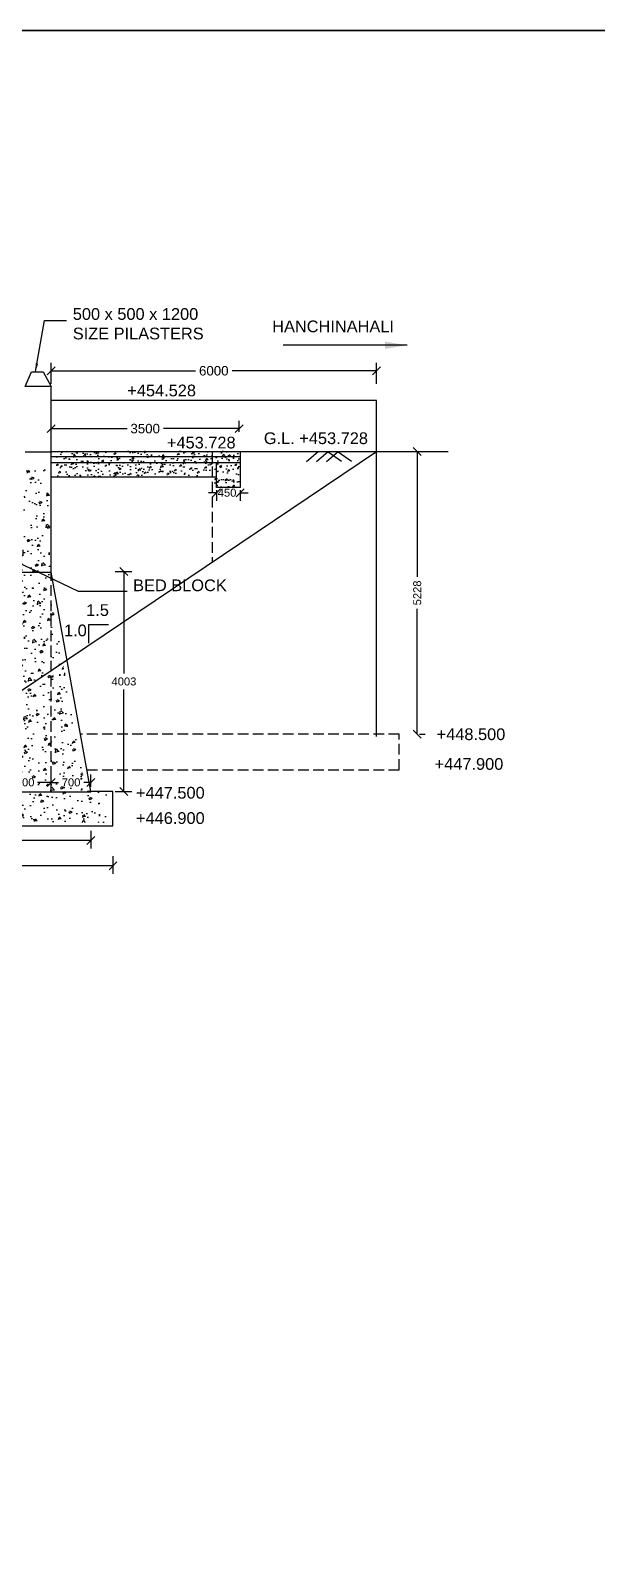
# Model space of a CAD drawing. Header units: inches. Extents: x 20221.8 to 20320.1, y 17529.5 to 17601.
# Drawn here: x 20274.59 to 20287.36, y 17566.66 to 17600.95 of the extents above; entities that cross this region are included whole.
import ezdxf

# ---------------------------------------------------------------- set-up
doc = ezdxf.new("R2010")
doc.units = ezdxf.units.IN
doc.header["$MEASUREMENT"] = 0
doc.linetypes.add('ACAD_ISO02W100', pattern=[15, 12, -3])
for name, color, linetype in [('DIMENSION', 255, 'Continuous'), ('DRAWING', 2, 'Continuous'), ('HATCH', 7, 'Continuous'), ('TEXT', 255, 'Continuous')]:
    doc.layers.add(name, color=color, linetype=linetype)
doc.styles.get("Standard").update_dxf_attribs({"font": 'arial.ttf'})
doc.dimstyles.get("Standard").update_dxf_attribs({"dimtxt": 0.18, "dimasz": 0.18, "dimexe": 0.18, "dimexo": 0.0625, "dimgap": 0.09, "dimtad": 0, "dimtih": 1, "dimtoh": 1, "dimdec": 4, "dimzin": 0, "dimdsep": 46, "dimtxsty": 'Standard', "dimblk": 'OBLIQUE', "dimcen": 0.09, "dimadec": 0, "dimazin": 0, "dimtfac": 1, "dimtdec": 4, "dimtofl": 0, "dimtmove": 0, "dimatfit": 3, "dimfxl": 1, "dimtolj": 1, "dimtzin": 0, "dimarcsym": 0})

# ---------------------------------------------------------------- blocks, each defined once
blk = doc.blocks.new('_Oblique')
at = {"color": 0, "linetype": 'ByBlock', "lineweight": -2}
blk.add_line((-0.5, -0.5), (0.5, 0.5), dxfattribs=at)
blk = doc.blocks.new('*D91')
at = {"layer": 'Defpoints', "color": 0, "transparency": 16777216}
for p in [(20283.305, 17591.459), (20283.305, 17585.085), (20283.315, 17585.085)]:
    blk.add_point(p, dxfattribs=at)
at = {"layer": 'DIMENSION', "color": 0, "lineweight": -2, "transparency": 16777216}
for p, q in [((20283.315, 17591.459), (20283.315, 17588.631)), ((20283.368, 17591.459), (20283.495, 17591.459)), ((20283.315, 17585.085), (20283.315, 17587.913)), ((20283.368, 17585.085), (20283.495, 17585.085))]:
    blk.add_line(p, q, dxfattribs=at)
at = {"layer": 'DIMENSION', "color": 0, "lineweight": -2, "transparency": 16777216, "xscale": 0.18, "yscale": 0.18, "zscale": 0.18}
for p, rotation in [((20283.315, 17591.459), 90), ((20283.315, 17585.085), 270)]:
    blk.add_blockref('_Oblique', p, dxfattribs=dict(at, rotation=rotation))
at = {"layer": 'DIMENSION', "color": 0, "transparency": 16777216, "insert": (20283.315, 17588.272), "char_height": 0.18, "attachment_point": 5, "rotation": 90}
blk.add_mtext('\\A1;5228', dxfattribs=at)
blk = doc.blocks.new('*D92')
at = {"layer": 'Defpoints', "color": 0, "transparency": 16777216}
for p in [(20279.299, 17591.975), (20275.062, 17591.845), (20279.299, 17591.845)]:
    blk.add_point(p, dxfattribs=at)
at = {"layer": 'DIMENSION', "color": 0, "lineweight": -2, "transparency": 16777216}
for p, q in [((20275.062, 17591.907), (20275.062, 17592.155)), ((20275.062, 17591.975), (20276.771, 17591.975)), ((20279.299, 17591.975), (20277.59, 17591.975)), ((20279.299, 17591.907), (20279.299, 17592.155))]:
    blk.add_line(p, q, dxfattribs=at)
at = {"layer": 'DIMENSION', "color": 0, "lineweight": -2, "transparency": 16777216, "xscale": 0.18, "yscale": 0.18, "zscale": 0.18, "rotation": 180}
blk.add_blockref('_Oblique', (20275.062, 17591.975), dxfattribs=at)
at = {"layer": 'DIMENSION', "color": 0, "lineweight": -2, "transparency": 16777216, "xscale": 0.18, "yscale": 0.18, "zscale": 0.18}
blk.add_blockref('_Oblique', (20279.299, 17591.975), dxfattribs=at)
at = {"layer": 'DIMENSION', "color": 0, "transparency": 16777216, "insert": (20277.18, 17591.975), "char_height": 0.2143, "attachment_point": 5}
blk.add_mtext('\\A1;3500', dxfattribs=at)
blk = doc.blocks.new('*D93')
at = {"layer": 'Defpoints', "color": 0, "transparency": 16777216}
for p in [(20282.393, 17593.279), (20275.062, 17592.924), (20282.393, 17592.924)]:
    blk.add_point(p, dxfattribs=at)
at = {"layer": 'DIMENSION', "color": 0, "lineweight": -2, "transparency": 16777216}
for p, q in [((20275.062, 17592.986), (20275.062, 17593.459)), ((20282.393, 17592.986), (20282.393, 17593.459)), ((20275.062, 17593.279), (20278.317, 17593.279)), ((20282.393, 17593.279), (20279.138, 17593.279))]:
    blk.add_line(p, q, dxfattribs=at)
at = {"layer": 'DIMENSION', "color": 0, "lineweight": -2, "transparency": 16777216, "xscale": 0.18, "yscale": 0.18, "zscale": 0.18, "rotation": 180}
blk.add_blockref('_Oblique', (20275.062, 17593.279), dxfattribs=at)
at = {"layer": 'DIMENSION', "color": 0, "lineweight": -2, "transparency": 16777216, "xscale": 0.18, "yscale": 0.18, "zscale": 0.18}
blk.add_blockref('_Oblique', (20282.393, 17593.279), dxfattribs=at)
at = {"layer": 'DIMENSION', "color": 0, "transparency": 16777216, "insert": (20278.727, 17593.279), "char_height": 0.2143, "attachment_point": 5}
blk.add_mtext('\\A1;6000', dxfattribs=at)
blk = doc.blocks.new('*D94')
at = {"layer": 'Defpoints', "color": 0, "transparency": 16777216}
for p in [(20276.437, 17588.758), (20276.437, 17583.791), (20276.701, 17583.791)]:
    blk.add_point(p, dxfattribs=at)
at = {"layer": 'DIMENSION', "color": 0, "lineweight": -2, "transparency": 16777216}
for p, q in [((20276.5, 17588.758), (20276.881, 17588.758)), ((20276.701, 17588.758), (20276.701, 17586.456)), ((20276.701, 17583.791), (20276.701, 17586.092)), ((20276.5, 17583.791), (20276.881, 17583.791))]:
    blk.add_line(p, q, dxfattribs=at)
at = {"layer": 'DIMENSION', "color": 0, "lineweight": -2, "transparency": 16777216, "xscale": 0.18, "yscale": 0.18, "zscale": 0.18}
for p, rotation in [((20276.701, 17588.758), 90), ((20276.701, 17583.791), 270)]:
    blk.add_blockref('_Oblique', p, dxfattribs=dict(at, rotation=rotation))
at = {"layer": 'DIMENSION', "color": 0, "transparency": 16777216, "insert": (20276.701, 17586.274), "char_height": 0.18, "attachment_point": 5}
blk.add_mtext('\\A1;4003', dxfattribs=at)
blk = doc.blocks.new('*D95')
at = {"layer": 'Defpoints', "color": 0, "transparency": 16777216}
for p in [(20271.479, 17582.399), (20276.454, 17582.399), (20276.454, 17582.121)]:
    blk.add_point(p, dxfattribs=at)
at = {"layer": 'DIMENSION', "color": 0, "lineweight": -2, "transparency": 16777216}
for p, q in [((20271.479, 17582.336), (20271.479, 17581.941)), ((20276.454, 17582.336), (20276.454, 17581.941)), ((20271.479, 17582.121), (20273.553, 17582.121)), ((20276.454, 17582.121), (20274.381, 17582.121))]:
    blk.add_line(p, q, dxfattribs=at)
at = {"layer": 'DIMENSION', "color": 0, "lineweight": -2, "transparency": 16777216, "xscale": 0.18, "yscale": 0.18, "zscale": 0.18, "rotation": 180}
blk.add_blockref('_Oblique', (20271.479, 17582.121), dxfattribs=at)
at = {"layer": 'DIMENSION', "color": 0, "lineweight": -2, "transparency": 16777216, "xscale": 0.18, "yscale": 0.18, "zscale": 0.18}
blk.add_blockref('_Oblique', (20276.454, 17582.121), dxfattribs=at)
at = {"layer": 'DIMENSION', "color": 0, "transparency": 16777216, "insert": (20273.967, 17582.121), "char_height": 0.2143, "attachment_point": 5}
blk.add_mtext('\\A1;4100', dxfattribs=at)
blk = doc.blocks.new('*D96')
at = {"layer": 'Defpoints', "color": 0, "transparency": 16777216}
for p in [(20271.972, 17582.969), (20275.957, 17582.969), (20275.957, 17582.69)]:
    blk.add_point(p, dxfattribs=at)
at = {"layer": 'DIMENSION', "color": 0, "lineweight": -2, "transparency": 16777216}
for p, q in [((20271.972, 17582.907), (20271.972, 17582.51)), ((20271.972, 17582.69), (20273.555, 17582.69)), ((20275.957, 17582.69), (20274.374, 17582.69)), ((20275.957, 17582.907), (20275.957, 17582.51))]:
    blk.add_line(p, q, dxfattribs=at)
at = {"layer": 'DIMENSION', "color": 0, "lineweight": -2, "transparency": 16777216, "xscale": 0.18, "yscale": 0.18, "zscale": 0.18, "rotation": 180}
blk.add_blockref('_Oblique', (20271.972, 17582.69), dxfattribs=at)
at = {"layer": 'DIMENSION', "color": 0, "lineweight": -2, "transparency": 16777216, "xscale": 0.18, "yscale": 0.18, "zscale": 0.18}
blk.add_blockref('_Oblique', (20275.957, 17582.69), dxfattribs=at)
at = {"layer": 'DIMENSION', "color": 0, "transparency": 16777216, "insert": (20273.965, 17582.69), "char_height": 0.2143, "attachment_point": 5}
blk.add_mtext('\\A1;3300', dxfattribs=at)
blk = doc.blocks.new('*D98')
at = {"layer": 'Defpoints', "color": 0, "transparency": 16777216}
for p in [(20273.743, 17583.783), (20275.062, 17584), (20275.062, 17583.783)]:
    blk.add_point(p, dxfattribs=at)
at = {"layer": 'DIMENSION', "color": 0, "lineweight": -2, "transparency": 16777216}
for p, q in [((20273.743, 17583.846), (20273.743, 17584.18)), ((20275.062, 17583.846), (20275.062, 17584.18)), ((20273.743, 17584), (20274.053, 17584)), ((20275.062, 17584), (20274.753, 17584))]:
    blk.add_line(p, q, dxfattribs=at)
at = {"layer": 'DIMENSION', "color": 0, "lineweight": -2, "transparency": 16777216, "xscale": 0.18, "yscale": 0.18, "zscale": 0.18, "rotation": 180}
blk.add_blockref('_Oblique', (20273.743, 17584), dxfattribs=at)
at = {"layer": 'DIMENSION', "color": 0, "lineweight": -2, "transparency": 16777216, "xscale": 0.18, "yscale": 0.18, "zscale": 0.18}
blk.add_blockref('_Oblique', (20275.062, 17584), dxfattribs=at)
at = {"layer": 'DIMENSION', "color": 0, "transparency": 16777216, "insert": (20274.403, 17584), "char_height": 0.18, "attachment_point": 5}
blk.add_mtext('\\A1;1100', dxfattribs=at)
blk = doc.blocks.new('*D99')
at = {"layer": 'Defpoints', "color": 0, "transparency": 16777216}
for p in [(20275.062, 17583.837), (20275.957, 17584), (20275.957, 17583.837)]:
    blk.add_point(p, dxfattribs=at)
at = {"layer": 'DIMENSION', "color": 0, "lineweight": -2, "transparency": 16777216}
for p, q in [((20275.062, 17583.9), (20275.062, 17584.18)), ((20275.957, 17583.9), (20275.957, 17584.18)), ((20275.062, 17584), (20275.222, 17584)), ((20275.957, 17584), (20275.797, 17584))]:
    blk.add_line(p, q, dxfattribs=at)
at = {"layer": 'DIMENSION', "color": 0, "lineweight": -2, "transparency": 16777216, "xscale": 0.18, "yscale": 0.18, "zscale": 0.18, "rotation": 180}
blk.add_blockref('_Oblique', (20275.062, 17584), dxfattribs=at)
at = {"layer": 'DIMENSION', "color": 0, "lineweight": -2, "transparency": 16777216, "xscale": 0.18, "yscale": 0.18, "zscale": 0.18}
blk.add_blockref('_Oblique', (20275.957, 17584), dxfattribs=at)
at = {"layer": 'DIMENSION', "color": 0, "transparency": 16777216, "insert": (20275.509, 17584), "char_height": 0.18, "attachment_point": 5}
blk.add_mtext('\\A1;700', dxfattribs=at)
blk = doc.blocks.new('*D136')
at = {"layer": 'Defpoints', "color": 0, "transparency": 16777216}
for p in [(20278.79, 17590.649), (20279.323, 17590.649), (20279.323, 17590.53)]:
    blk.add_point(p, dxfattribs=at)
at = {"layer": 'HATCH', "color": 0, "lineweight": -2, "transparency": 16777216}
for p, q in [((20278.79, 17590.586), (20278.79, 17590.35)), ((20279.323, 17590.586), (20279.323, 17590.35)), ((20278.79, 17590.53), (20278.61, 17590.53)), ((20279.323, 17590.53), (20279.503, 17590.53))]:
    blk.add_line(p, q, dxfattribs=at)
at = {"layer": 'HATCH', "color": 0, "lineweight": -2, "transparency": 16777216, "xscale": 0.18, "yscale": 0.18, "zscale": 0.18}
blk.add_blockref('_Oblique', (20278.79, 17590.53), dxfattribs=at)
at = {"layer": 'HATCH', "color": 0, "lineweight": -2, "transparency": 16777216, "xscale": 0.18, "yscale": 0.18, "zscale": 0.18, "rotation": 180}
blk.add_blockref('_Oblique', (20279.323, 17590.53), dxfattribs=at)
at = {"layer": 'HATCH', "color": 0, "transparency": 16777216, "insert": (20279.026, 17590.53), "char_height": 0.18, "attachment_point": 5}
blk.add_mtext('\\A1;450', dxfattribs=at)

msp = doc.modelspace()

# ---------------------------------------------------------------- hatches: boundary and pattern name
at = {"layer": 'HATCH'}
h = msp.add_hatch(dxfattribs=at)
h.set_pattern_fill('AR-CONC', color=256, scale=0.0475, style=0)
h.set_pattern_definition([(130, (39498.16125, 879.74086), (-0.3406985867, -0.029807264), [0.035625, -0.391875]), (185, (39498.16125, 879.74086), (0.0659068835, 0.3572912635), [0.0285, -0.3135]), (79.5486, (39498.13286, 879.73838), (-0.2747919563, 0.3274837825), [0.0302765903, -0.333042503]), (133.8158, (39498.16125, 879.83586), (-0.506939498, -0.078621532), [0.0534375, -0.5878125]), (83.3644, (39498.119, 879.8293), (-0.443964785, 0.462705989), [0.045414887, -0.499563675]), (188.8158, (39498.16125, 879.83586), (-0.443964424, 0.462706335), [0.04275, -0.47025]), (159, (39498.11375, 879.81211), (-0.2835308498, -0.191243973), [0.035625, -0.391875]), (214, (39498.11375, 879.8121), (-0.1155747827, 0.3444462714), [0.0285, -0.3135]), (108.5486, (39498.09013, 879.79618), (-0.3991057486, 0.153201986), [0.0302765903, -0.333042503]), (142.5, (39498.16125, 879.74086), (-0.0057759313, 0.15812458057), [0, -0.3097, 0, -0.31825, 0, -0.3146875]), (172.5, (39498.16125, 879.74086), (-0.1249580303, 0.1873455631), [0, -0.18145, 0, -0.302575, 0, -0.1199375]), (212.5, (39498.26718, 879.74086), (-0.2535656572, -0.0107135641), [0, -0.11875, 0, -0.3705, 0, -0.491625]), (222.5, (39498.31468, 879.74086), (-0.2770134304, 0.0475498666), [0, -0.154375, 0, -0.24605, 0, -0.349125])])
h.paths.add_polyline_path([(20279.30833, 17590.66119), (20278.75044, 17590.66119), (20278.75044, 17590.92493), (20275.18015, 17590.88783), (20275.18015, 17591.46754), (20279.30833, 17591.46754)])
h = msp.add_hatch(dxfattribs=at)
h.set_pattern_fill('AR-CONC', color=256, scale=0.076, style=0)
h.set_pattern_definition([(130, (39498.009, 879.34216), (-0.545117739, -0.0476916226), [0.057, -0.627]), (185, (39498.009, 879.34216), (0.105451014, 0.571666022), [0.0456, -0.5016]), (79.5486, (39497.96356, 879.3382), (-0.43966713, 0.523974052), [0.048442544, -0.532868005]), (133.8158, (39498.009, 879.49416), (-0.811103197, -0.125794451), [0.0855, -0.9405]), (83.3644, (39497.9414, 879.4837), (-0.710343656, 0.740329582), [0.07266382, -0.79930188]), (188.8158, (39498.009, 879.4942), (-0.710343078, 0.740330137), [0.0684, -0.7524]), (159, (39497.933, 879.45616), (-0.45364936, -0.305990357), [0.057, -0.627]), (214, (39497.933, 879.45616), (-0.184919652, 0.551114034), [0.0456, -0.5016]), (108.5486, (39497.8952, 879.43066), (-0.638569198, 0.245123177), [0.048442544, -0.532868005]), (142.5, (39498.009, 879.34216), (-0.00924149, 0.2529993289), [0, -0.49552, 0, -0.5092, 0, -0.5035]), (172.5, (39498.009, 879.34216), (-0.1999328485, 0.299752901), [0, -0.29032, 0, -0.48412, 0, -0.1919]), (212.5, (39498.17847, 879.34216), (-0.4057050515, -0.0171417025), [0, -0.19, 0, -0.5928, 0, -0.7866]), (222.5, (39498.25447, 879.34216), (-0.4432214887, 0.0760797866), [0, -0.247, 0, -0.39368, 0, -0.5586])])
h.paths.add_polyline_path([(20276.30976, 17583.09758), (20271.53429, 17583.09758), (20271.53429, 17583.8086), (20272.00334, 17583.8086), (20273.74151, 17588.49873), (20273.80056, 17588.84737), (20274.45117, 17588.84737), (20274.44826, 17590.7496), (20274.44774, 17591.09133), (20275.03165, 17591.06884), (20275.02788, 17588.36306), (20275.84006, 17583.8086), (20276.30976, 17583.8086)])

# ---------------------------------------------------------------- linework, layer by layer
at = {"layer": 'DIMENSION'}
for points in [[(20281.08083, 17591.45582), (20280.82145, 17591.22798)], [(20281.30602, 17591.45582), (20281.04663, 17591.22798)], [(20281.5312, 17591.45582), (20281.27181, 17591.22798)], [(20281.30602, 17591.45582), (20281.60816, 17591.24222)], [(20281.5312, 17591.45582), (20281.83334, 17591.24222)], [(20275.90917, 17587.13695), (20275.90917, 17587.56264), (20276.34958, 17587.56264)]]:
    msp.add_lwpolyline(points, dxfattribs=at)
at = {"layer": 'DRAWING'}
msp.add_line((20319.68131, 17600.95378), (20221.83246, 17600.95378), dxfattribs=at)
for points in [[(20271.97236, 17583.78321), (20271.4795, 17583.78321), (20271.4795, 17583.01992), (20276.45371, 17583.01992), (20276.45371, 17583.79121), (20275.95674, 17583.79121), (20275.06207, 17588.73878), (20275.06207, 17592.92373), (20274.47361, 17592.92373), (20274.61389, 17593.25504), (20274.87718, 17593.25504), (20275.06207, 17592.92373)], [(20282.39269, 17591.4588), (20282.39269, 17592.61334), (20275.06207, 17592.61334)], [(20247.90925, 17571.94672), (20261.95127, 17571.94672), (20265.37267, 17578.95104), (20265.99831, 17578.95104), (20265.99831, 17579.06755), (20266.48206, 17579.06755), (20269.52522, 17585.2489), (20273.16429, 17585.2489), (20282.39269, 17591.4588)], [(20275.07427, 17591.44725), (20274.47361, 17591.44725)], [(20275.07427, 17591.4588), (20279.3234, 17591.4588), (20279.3234, 17590.64851), (20278.7905, 17590.64851), (20278.7905, 17590.88505), (20275.06207, 17590.88505)], [(20275.06207, 17591.34856), (20279.3234, 17591.34856)], [(20279.3234, 17591.4588), (20284.01632, 17591.4588)], [(20282.39269, 17585.03483), (20282.39269, 17591.4588)], [(20275.06207, 17591.21546), (20279.3234, 17591.21546)], [(20278.7905, 17590.88505), (20278.7905, 17591.21546)], [(20274.41864, 17589.23985), (20274.41864, 17589.11083), (20273.74303, 17589.11083), (20273.74303, 17588.73703), (20275.06207, 17588.73703)], [(20271.97236, 17583.78321), (20275.95674, 17583.78321)]]:
    msp.add_lwpolyline(points, dxfattribs=at)
at = {"layer": 'DRAWING', "linetype": 'ACAD_ISO02W100', "ltscale": 0.02}
for points in [[(20278.68849, 17591.4588), (20278.68849, 17588.9662)], [(20275.06207, 17583.78321), (20275.06207, 17588.73703)], [(20282.90615, 17585.08519), (20275.72275, 17585.08519)], [(20275.86728, 17584.28593), (20282.90615, 17584.28593), (20282.90615, 17585.08519)]]:
    msp.add_lwpolyline(points, dxfattribs=at)
at = {"layer": 'HATCH'}
msp.add_lwpolyline([(20221.83246, 17600.95378), (20319.68131, 17600.95378), (20319.68131, 17534.227), (20221.83246, 17534.227)], close=True, dxfattribs=at)

# ---------------------------------------------------------------- texts
at = {"layer": 'TEXT', "char_height": 0.264, "width": 6.04032, "attachment_point": 1}
for s, insert in [('500 x 500 x 1200\\PSIZE PILASTERS', (20275.54745, 17594.69239)), ('HANCHINAHALI', (20280.04464, 17594.41292)), ('+454.528', (20276.777, 17592.96842)), ('+453.728', (20277.67053, 17591.79308)), ('G.L. +453.728', (20279.85603, 17591.89162)), ('BED BLOCK', (20276.90813, 17588.57514)), ('1.5', (20275.84957, 17588.01666)), ('1.0', (20275.35025, 17587.55791)), ('+448.500', (20283.75247, 17585.21748)), ('+447.900', (20283.70771, 17584.547)), ('+447.500', (20276.9734, 17583.89806)), ('+446.900', (20276.9734, 17583.32728))]:
    msp.add_mtext(s, dxfattribs=dict(at, insert=insert))

# ---------------------------------------------------------------- dimensions: what is measured, and where the dimension line sits
at = {"layer": 'DIMENSION'}
for base, p1, p2, text, picture, middle in [((20282.39269, 17593.27884), (20275.06207, 17592.92373), (20282.39269, 17592.92373), '6000', '*D93', (20278.72738, 17593.27884)), ((20279.2988, 17591.97549), (20275.06207, 17591.84472), (20279.2988, 17591.84472), '3500', '*D92', (20277.18043, 17591.97549)), ((20275.95674, 17582.69047), (20271.97236, 17582.96921), (20275.95674, 17582.96921), '3300', '*D96', (20273.96455, 17582.69047)), ((20276.45371, 17582.12105), (20271.4795, 17582.39871), (20276.45371, 17582.39871), '4100', '*D95', (20273.9666, 17582.12105))]:
    dim = msp.add_linear_dim(base=base, p1=p1, p2=p2, text=text, dimstyle='Standard', override={"dimtxt": 0.214286}, dxfattribs=at)
    dim.commit()
    dim.dimension.update_dxf_attribs({"geometry": picture, "text_midpoint": middle})
dim = msp.add_linear_dim(base=(20283.31476, 17585.08519), p1=(20283.30518, 17591.4588), p2=(20283.30518, 17585.08519), angle=90, text='5228', dimstyle='Standard', dxfattribs=at)
dim.commit()
dim.dimension.update_dxf_attribs({"geometry": '*D91', "text_midpoint": (20283.31476, 17588.272), "text_rotation": 90})
dim = msp.add_linear_dim(base=(20276.70144, 17583.79121), p1=(20276.43748, 17588.75758), p2=(20276.43748, 17583.79121), angle=90, text='4003', dimstyle='Standard', dxfattribs=at)
dim.commit()
dim.dimension.update_dxf_attribs({"geometry": '*D94', "text_midpoint": (20276.70144, 17586.2744)})
for base, p1, p2, text, picture, middle in [((20275.06207, 17584.00041), (20273.74303, 17583.78321), (20275.06207, 17583.78321), '1100', '*D98', (20274.40255, 17584.00041)), ((20275.95674, 17584.00041), (20275.06207, 17583.83708), (20275.95674, 17583.83708), '700', '*D99', (20275.50941, 17584.00041))]:
    dim = msp.add_linear_dim(base=base, p1=p1, p2=p2, text=text, dimstyle='Standard', dxfattribs=at)
    dim.commit()
    dim.dimension.update_dxf_attribs({"geometry": picture, "text_midpoint": middle})
at = {"layer": 'HATCH'}
dim = msp.add_linear_dim(base=(20279.3234, 17590.52956), p1=(20278.7905, 17590.64851), p2=(20279.3234, 17590.64851), angle=0, text='450', dimstyle='Standard', dxfattribs=at)
dim.commit()
dim.dimension.update_dxf_attribs({"geometry": '*D136', "text_midpoint": (20279.02554, 17590.52956), "dimtype": 161})

# ---------------------------------------------------------------- leaders
at = {"layer": 'DIMENSION'}
for points, override in [([(20274.7054, 17593.26474), (20274.91165, 17594.41564), (20275.40426, 17594.41564)], {"dimgap": 0.09, "dimtad": 0}), ([(20283.08575, 17593.856), (20280.2924, 17593.856)], {"dimasz": 0.5, "dimgap": 0.09, "dimtad": 0}), ([(20274.23978, 17588.99709), (20275.67084, 17588.30799), (20276.77594, 17588.30799)], {"dimgap": 0.09, "dimtad": 0})]:
    msp.add_leader(points, dimstyle='Standard', override=override, dxfattribs=at)

doc.saveas('drawing.dxf')
